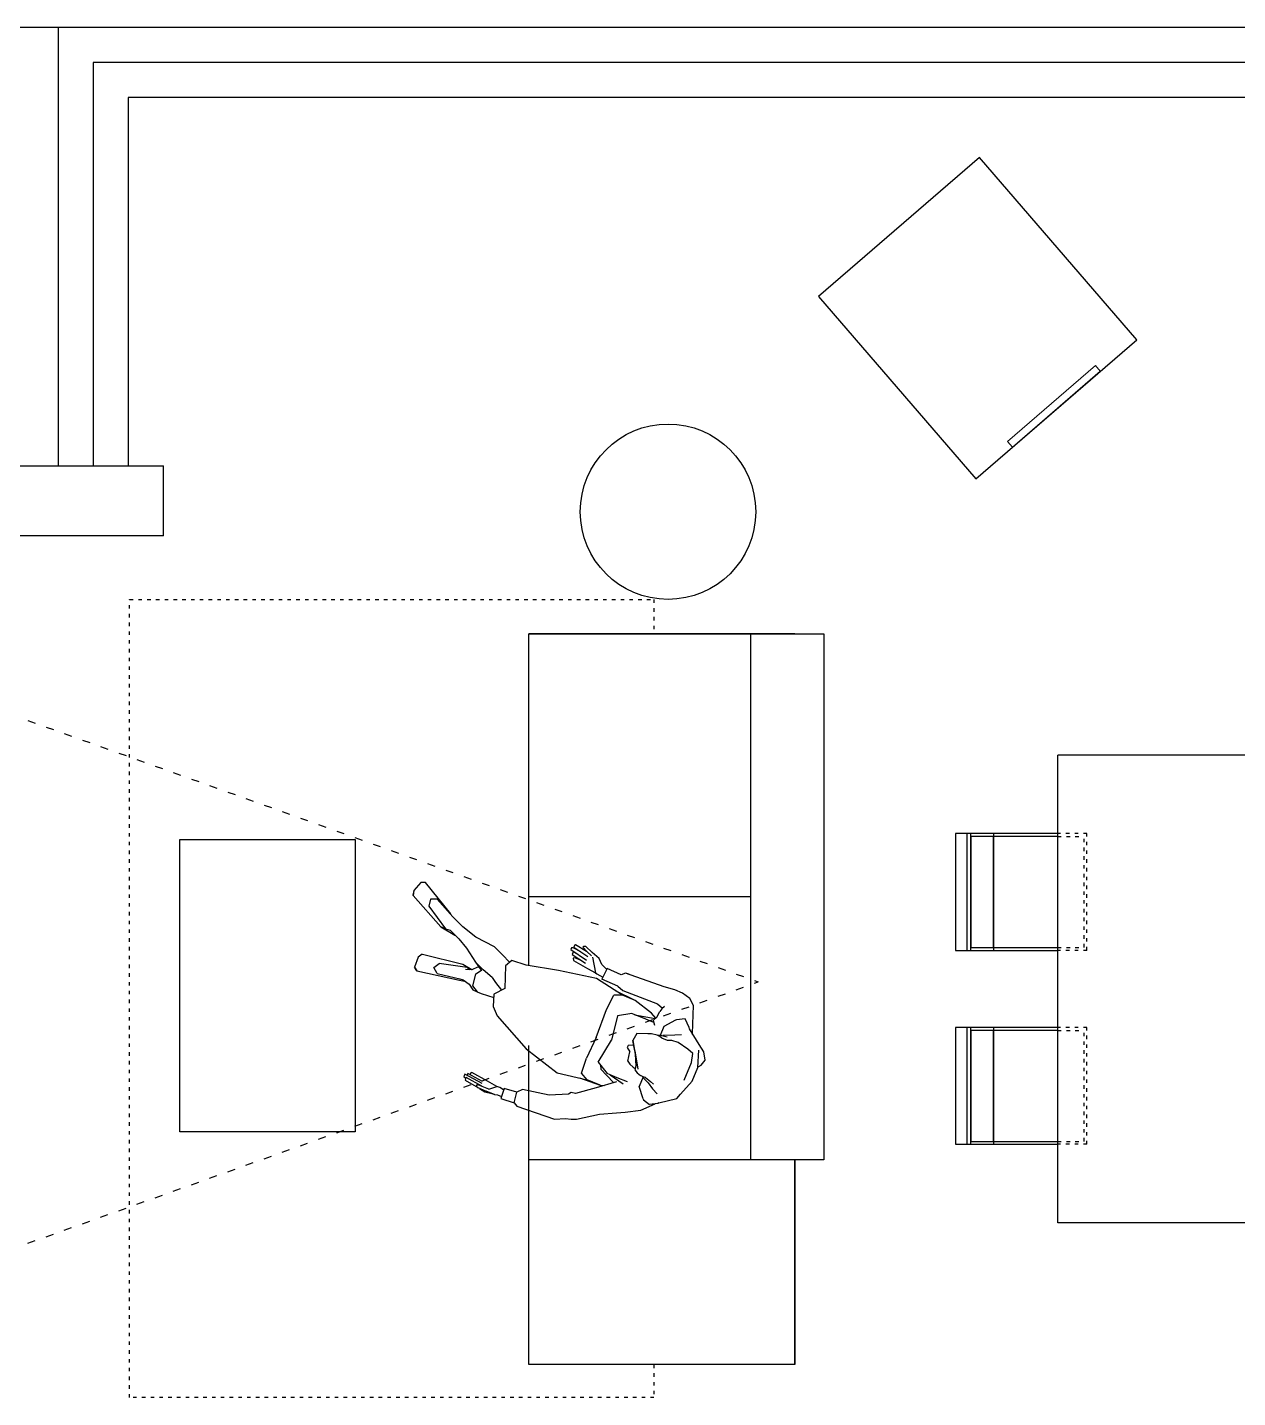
# Model space of a CAD drawing. Header units: inches. Extents: x -50945 to 250244, y -404780 to 18493.
# Drawn here: x 156393 to 160534, y -23490 to -18801 of the extents above; entities that cross this region are included whole.
import ezdxf

# ---------------------------------------------------------------- set-up
doc = ezdxf.new("R2010")
doc.units = ezdxf.units.IN
doc.header["$MEASUREMENT"] = 0
doc.linetypes.add('ACAD_ISO03W100', pattern=[30, 12, -18])
doc.linetypes.add('iGo户型优化10', pattern=[30, 12, -18])
for name, color, linetype in [('IBS-003-建筑窗框', 3, 'Continuous'), ('IBS-182-原建筑非承重墙', 150, 'Continuous'), ('IBS-63-原建筑窗', 63, 'Continuous'), ('IFF-51-活动家具', 51, 'Continuous'), ('iGo户型优化', 7, 'Continuous')]:
    doc.layers.add(name, color=color, linetype=linetype)
doc.layers.add('天棚材质标注', color=2, linetype='Continuous', lineweight=5)

# ---------------------------------------------------------------- blocks, each defined once
blk = doc.blocks.new('fbgb')
at = {"color": 1}
for p, q in [((56815.7, -120316.9), (57116.2, -120057.4)), ((57132.9, -120076.7), (56832.4, -120336.3)), ((57116.2, -120057.4), (57132.9, -120076.7)), ((56832.4, -120336.3), (56815.7, -120316.9))]:
    blk.add_line(p, q, dxfattribs=at)
at = {"layer": 'IBS-003-建筑窗框', "color": 1, "ltscale": 10}
for p, q in [((59107.3, -118899.9), (53567.3, -118899.9)), ((53567.3, -118899.9), (53567.3, -120400.2)), ((58877.3, -119139.9), (53807.3, -119139.9)), ((53807.3, -119139.9), (53807.3, -120400.2))]:
    blk.add_line(p, q, dxfattribs=at)
at = {"layer": 'IBS-182-原建筑非承重墙', "color": 1}
for p, q in [((53567.3, -118899.9), (52557.3, -118899.9)), ((53417.3, -120400.2), (53927.3, -120400.2)), ((53927.3, -120640.2), (53927.3, -120400.2)), ((53927.3, -120640.2), (53417.3, -120640.2))]:
    blk.add_line(p, q, dxfattribs=at)
at = {"layer": 'IBS-63-原建筑窗', "color": 1}
for p, q in [((58997.3, -119019.9), (53687.3, -119019.9)), ((53687.3, -119019.9), (53687.3, -120400.2))]:
    blk.add_line(p, q, dxfattribs=at)
at = {"layer": 'IFF-51-活动家具', "color": 1}
for p, q in [((56719.1, -119345.1), (56168.8, -119820.5)), ((57257.8, -119968.8), (56719.1, -119345.1)), ((56168.8, -119820.5), (56707.5, -120444.2)), ((56707.5, -120444.2), (57257.8, -119968.8)), ((55177.3, -122110.7, 0), (55177.3, -120975.5, 0)), ((55177.3, -120975.5, 0), (56087.3, -120975.5, 0)), ((56087.3, -120975.5, 0), (55177.3, -120975.5, 0)), ((55937.3, -122775.5, 0), (55937.3, -120975.5, 0)), ((56087.3, -120975.5, 0), (56187.3, -120975.5, 0)), ((56187.3, -120975.5, 0), (56187.3, -122775.5, 0)), ((57787.3, -121390.2, 0), (56987.3, -121390.2, 0)), ((56987.3, -122990.2, 0), (56987.3, -121390.2)), ((56987.3, -121658.4, 0), (56637.3, -121658.4, 0)), ((56637.3, -121658.4, 0), (56637.3, -122058.4, 0)), ((56677.3, -121658.4, 0), (56637.3, -121658.4, 0)), ((56677.3, -122058.4, 0), (56677.3, -121658.4, 0)), ((56690.1, -122058.4, 0), (56690.1, -121658.4, 0)), ((56690.1, -121668.4, 0), (56690.1, -122048.4, 0)), ((56767.3, -121668.4, 0), (56690.1, -121668.4, 0)), ((56767.3, -121658.4, 0), (56767.3, -122058.4, 0)), ((56767.3, -121668.4, 0), (56767.3, -122048.4, 0)), ((56987.3, -121668.4, 0), (56767.3, -121668.4, 0)), ((56767.3, -122048.4, 0), (56767.3, -121668.4, 0)), ((53983.6, -121678.8), (54583.6, -121678.8)), ((53983.6, -122678.8), (53983.6, -121678.8)), ((54583.6, -121678.8), (54583.6, -122678.8)), ((55937.3, -121875.5, 0), (55177.3, -121875.5, 0)), ((56690.1, -122048.4, 0), (56767.3, -122048.4, 0)), ((56767.3, -122048.4, 0), (56987.3, -122048.4, 0)), ((56637.3, -122058.4, 0), (56987.3, -122058.4, 0)), ((56637.3, -122058.4, 0), (56677.3, -122058.4, 0)), ((56987.3, -122322, 0), (56637.3, -122322, 0)), ((56637.3, -122322, 0), (56637.3, -122722, 0)), ((56677.3, -122322, 0), (56637.3, -122322, 0)), ((56677.3, -122722, 0), (56677.3, -122322, 0)), ((56690.1, -122722, 0), (56690.1, -122322, 0)), ((56767.3, -122322, 0), (56767.3, -122722, 0)), ((56690.1, -122332, 0), (56690.1, -122712, 0)), ((56767.3, -122332, 0), (56690.1, -122332, 0)), ((56767.3, -122332, 0), (56767.3, -122712, 0)), ((56987.3, -122332, 0), (56767.3, -122332, 0)), ((56767.3, -122712, 0), (56767.3, -122332, 0)), ((55177.3, -123475.5, 0), (55177.3, -122384, 0)), ((54583.6, -122678.8), (53983.6, -122678.8)), ((56637.3, -122722, 0), (56987.3, -122722, 0)), ((56637.3, -122722, 0), (56677.3, -122722, 0)), ((56690.1, -122712, 0), (56767.3, -122712, 0)), ((56767.3, -122712, 0), (56987.3, -122712, 0)), ((56087.3, -122775.5, 0), (55177.3, -122775.5, 0)), ((56087.3, -123475.5, 0), (56087.3, -122775.5, 0)), ((56087.3, -122775.5, 0), (56087.3, -123475.5, 0)), ((56187.3, -122775.5, 0), (56087.3, -122775.5, 0)), ((57787.3, -122990.2, 0), (56987.3, -122990.2, 0)), ((56087.3, -123475.5, 0), (55177.3, -123475.5, 0)), ((56087.3, -123475.5, 0), (55832.3, -123475.5, 0))]:
    blk.add_line(p, q, dxfattribs=at)
at = {"layer": 'IFF-51-活动家具', "color": 1, "linetype": 'ACAD_ISO03W100'}
for p, q in [((53812, -123588.7), (53812, -120857.4)), ((53812, -120857.4), (55605.9, -120857.4)), ((55605.9, -120857.4), (55605.9, -120975.5)), ((57087.3, -121658.4, 0), (56987.3, -121658.4, 0)), ((56987.3, -121668.4, 0), (57077.3, -121668.4, 0)), ((57077.3, -122048.4, 0), (57077.3, -121668.4, 0)), ((57087.3, -122058.4, 0), (57087.3, -121658.4, 0)), ((56987.3, -122048.4, 0), (57077.3, -122048.4, 0)), ((57087.3, -122058.4, 0), (56987.3, -122058.4, 0)), ((57087.3, -122322, 0), (56987.3, -122322, 0)), ((57087.3, -122722, 0), (57087.3, -122322, 0)), ((56987.3, -122332, 0), (57077.3, -122332, 0)), ((57077.3, -122712, 0), (57077.3, -122332, 0)), ((56987.3, -122712, 0), (57077.3, -122712, 0)), ((57087.3, -122722, 0), (56987.3, -122722, 0)), ((55605.9, -123475.5), (55605.9, -123588.7)), ((55605.9, -123588.7), (53812, -123588.7))]:
    blk.add_line(p, q, dxfattribs=at)
at = {"layer": 'IFF-51-活动家具', "color": 1}
blk.add_circle((55653.9, -120557.2), 300, dxfattribs=at)
at = {"layer": 'iGo户型优化', "color": 1, "linetype": 'iGo户型优化10', "ltscale": 2.2}
for p in [(53029.1, -121116.2), (53029.1, -123216.2)]:
    blk.add_line(p, (55962.8, -122166.2), dxfattribs=at)
at = {"layer": 'iGo户型优化', "color": 1}
for p, q in [((54784.2, -121853, 0), (54780.3, -121869.8, 0)), ((54784.2, -121853, 0), (54781.6, -121870.4, 0)), ((54807.8, -121825.7, 0), (54784.2, -121853, 0)), ((54807.8, -121825.7, 0), (54784.2, -121853, 0)), ((54824.5, -121826.5, 0), (54807.8, -121825.7, 0)), ((54823.2, -121825.9, 0), (54807.8, -121825.7, 0)), ((54824.5, -121826.5, 0), (54823.2, -121825.9, 0)), ((54911.3, -121933.3, 0), (54824.5, -121826.5, 0)), ((54781.6, -121870.4, 0), (54780.3, -121869.8, 0)), ((54781.6, -121870.4, 0), (54876.1, -121977.4, 0)), ((54841.3, -121882.7, 0), (54836, -121906.8, 0)), ((54836, -121906.8, 0), (54893.2, -121984.5, 0)), ((54864.3, -121883, 0), (54841.3, -121882.7, 0)), ((54917.8, -121943.7, 0), (54864.3, -121883, 0)), ((54951.5, -121977.7, 0), (54917.8, -121943.7, 0)), ((54876.1, -121977.4, 0), (54924.2, -122006.5, 0)), ((54893.2, -121984.5, 0), (54876.1, -121977.4, 0)), ((54893.2, -121984.5, 0), (54908.3, -121989.1, 0)), ((54908.3, -121989.1, 0), (54937.8, -122018.3, 0)), ((54996.9, -122013.5, 0), (54951.5, -121977.7, 0)), ((54924.2, -122006.5, 0), (54926.8, -122007.6, 0)), ((54937.8, -122018.3, 0), (54964.4, -122050.9, 0)), ((55060.5, -122046, 0), (54996.9, -122013.5, 0)), ((55086.7, -122072.2, 0), (55060.5, -122046, 0)), ((55333.6, -122041.9, 0), (55331.5, -122047.2, 0)), ((55331.5, -122047.2, 0), (55379.7, -122079.5, 0)), ((55337.9, -122039, 0), (55333.6, -122041.9, 0)), ((55374.7, -122062, 0), (55337.9, -122039, 0)), ((55366.4, -122044.7, 0), (55362.1, -122047.5, 0)), ((55362.1, -122047.5, 0), (55376, -122062.5, 0)), ((55372.2, -122045.5, 0), (55366.4, -122044.7, 0)), ((55394.7, -122065.6, 0), (55372.2, -122045.5, 0)), ((54799.2, -122081.2, 0), (54786.4, -122116, 0)), ((54812.6, -122071.3, 0), (54799.2, -122081.2, 0)), ((54952.4, -122106.1, 0), (54813.9, -122071.9, 0)), ((54964.4, -122050.9, 0), (54995.3, -122099.2, 0)), ((55112.3, -122099.8, 0), (55086.7, -122072.2, 0)), ((55119.5, -122093.5, 0), (55098.4, -122111, 0)), ((55168.5, -122109.2, 0), (55119.5, -122093.5, 0)), ((55324, -122050.2, 0), (55321.8, -122055.5, 0)), ((55321.8, -122055.5, 0), (55374.8, -122091.3, 0)), ((55329, -122049.2, 0), (55324, -122050.2, 0)), ((55327.8, -122067.2, 0), (55325.6, -122072.5, 0)), ((55325.6, -122072.5, 0), (55371.8, -122102.4, 0)), ((55332, -122064.4, 0), (55327.8, -122067.2, 0)), ((55355.6, -122063.3, 0), (55329, -122049.2, 0)), ((55334.7, -122084, 0), (55329.7, -122085, 0)), ((55329.7, -122085, 0), (55330.9, -122093.2, 0)), ((55330.9, -122093.2, 0), (55378.2, -122120.5, 0)), ((55348.1, -122074.1, 0), (55332, -122064.4, 0)), ((55357.1, -122093.2, 0), (55334.7, -122084, 0)), ((55376, -122062.5, 0), (55391.7, -122076.7, 0)), ((55418.6, -122086.3, 0), (55394.7, -122065.6, 0)), ((55395.9, -122081.5, 0), (55406.1, -122135.1, 0)), ((55427, -122106.8, 0), (55418.6, -122086.3, 0)), ((54786.4, -122116, 0), (54794.9, -122128.8, 0)), ((54794.9, -122128.8, 0), (54786.4, -122116, 0)), ((54794.9, -122128.8, 0), (54940.9, -122159.9, 0)), ((54852.2, -122117, 0), (54870.4, -122103, 0)), ((54863.9, -122137.3, 0), (54852.2, -122117, 0)), ((54863.9, -122137.3, 0), (54941.2, -122155.4, 0)), ((54966.5, -122116.6, 0), (54870.4, -122103, 0)), ((54983.1, -122125, 0), (54952.4, -122106.1, 0)), ((54983.1, -122125, 0), (54960.6, -122123.4, 0)), ((54976.1, -122124.5, 0), (54966.5, -122116.6, 0)), ((55002.3, -122115.9, 0), (54983.1, -122125, 0)), ((54995.2, -122140, 0), (54984.7, -122179.8, 0)), ((54995.2, -122140, 0), (55017, -122125.1, 0)), ((54995.3, -122099.2, 0), (55015.2, -122126.3, 0)), ((55021.5, -122125.4, 0), (54995.3, -122099.2, 0)), ((55008.5, -122117, 0), (55002.3, -122115.9, 0)), ((55052.6, -122150.7, 0), (55021.5, -122125.4, 0)), ((55098.4, -122111, 0), (55095.6, -122188.5, 0)), ((55279.7, -122127.5, 0), (55168.5, -122109.2, 0)), ((55408.7, -122154.7, 0), (55279.7, -122127.5, 0)), ((55378.2, -122120.5, 0), (55406.1, -122135.1, 0)), ((55406.1, -122135.1, 0), (55410.8, -122138.6, 0)), ((55410.8, -122138.6, 0), (55430.8, -122150, 0)), ((55444.8, -122123.4, 0), (55427, -122106.8, 0)), ((55445.5, -122120.5, 0), (55428, -122156.5, 0)), ((55494.1, -122142.2, 0), (55445.5, -122120.5, 0)), ((55509, -122136.1, 0), (55494.1, -122142.2, 0)), ((55640.7, -122182.9, 0), (55509, -122136.1, 0)), ((55521.4, -122139.7, 0), (55509, -122136.1, 0)), ((54940.9, -122159.9, 0), (54957.8, -122163.8, 0)), ((54941.2, -122155.4, 0), (54953.6, -122159, 0)), ((54953.6, -122159, 0), (54973.8, -122173.5, 0)), ((54957.8, -122163.8, 0), (54959.6, -122163.1, 0)), ((54957.8, -122163.8, 0), (54959.6, -122163.1, 0)), ((54973.8, -122173.5, 0), (54986.2, -122193.8, 0)), ((54984.7, -122179.8, 0), (55001.2, -122200.3, 0)), ((55052.6, -122150.7, 0), (55064.1, -122167.8, 0)), ((55095.6, -122188.5, 0), (55058, -122208.4, 0)), ((55064.1, -122167.8, 0), (55084.5, -122194.4, 0)), ((55497.7, -122211.6, 0), (55408.7, -122154.7, 0)), ((55482.8, -122180.7, 0), (55428, -122156.5, 0)), ((55482.8, -122180.7, 0), (55499.8, -122195.5, 0)), ((55677.8, -122192.8, 0), (55640.7, -122182.9, 0)), ((54986.2, -122193.8, 0), (55001.2, -122200.3, 0)), ((55001.2, -122200.3, 0), (55014.9, -122205.8, 0)), ((55014.9, -122205.8, 0), (55057.5, -122219.6, 0)), ((55058, -122208.4, 0), (55055.9, -122250.7, 0)), ((55443.7, -122260.2, 0), (55468.4, -122211.8, 0)), ((55497.7, -122211.6, 0), (55468.4, -122211.8, 0)), ((55541.2, -122229.6, 0), (55474.4, -122197.3, 0)), ((55541.2, -122229.6, 0), (55497.7, -122211.6, 0)), ((55499.8, -122195.5, 0), (55618, -122241.4, 0)), ((55597.3, -122272.9, 0), (55541.2, -122229.6, 0)), ((55703.3, -122204.5, 0), (55677.8, -122192.8, 0)), ((55728.3, -122222.5, 0), (55703.3, -122204.5, 0)), ((55741.6, -122247.2, 0), (55728.3, -122222.5, 0)), ((55055.9, -122250.7, 0), (55069, -122282.4, 0)), ((55069, -122282.4, 0), (55169, -122394.7, 0)), ((55408.4, -122356.6, 0), (55443.7, -122260.2, 0)), ((55481, -122281.8, 0), (55460.2, -122365.7, 0)), ((55530.3, -122274.5, 0), (55481, -122281.8, 0)), ((55540.9, -122278.8, 0), (55530.3, -122274.5, 0)), ((55540.9, -122278.8, 0), (55609.5, -122291.8, 0)), ((55564.6, -122288.6, 0), (55540.9, -122278.8, 0)), ((55612.3, -122290.5, 0), (55597.3, -122272.9, 0)), ((55616.2, -122286.9, 0), (55626.5, -122267.5, 0)), ((55618, -122241.4, 0), (55635.1, -122256.1, 0)), ((55632.7, -122258.2, 0), (55626.5, -122267.5, 0)), ((55642.1, -122249.9, 0), (55632.7, -122258.2, 0)), ((55737.2, -122342.5, 0), (55741.6, -122247.2, 0)), ((55605.4, -122305.5, 0), (55564.6, -122288.6, 0)), ((55616.2, -122286.9, 0), (55603.6, -122298.6, 0)), ((55603.6, -122298.6, 0), (55607.9, -122314.3, 0)), ((55640.1, -122318.4, 0), (55627.4, -122349.1, 0)), ((55679.5, -122297.7, 0), (55640.1, -122318.4, 0)), ((55683.3, -122296.1, 0), (55679.5, -122297.7, 0)), ((55712.4, -122292.8, 0), (55683.3, -122296.1, 0)), ((55726.6, -122321.8, 0), (55712.4, -122292.8, 0)), ((55727.6, -122326.8, 0), (55726.6, -122321.8, 0)), ((55760.8, -122380.7, 0), (55727.6, -122326.8, 0)), ((55408.4, -122356.6, 0), (55374.5, -122427.4, 0)), ((55415.1, -122441.1, 0), (55460.2, -122365.7, 0)), ((55546.7, -122342.9, 0), (55533.7, -122366.8, 0)), ((55540.7, -122402.1, 0), (55533.7, -122366.8, 0)), ((55533.7, -122366.8, 0), (55542.1, -122413.5, 0)), ((55585.1, -122343.4, 0), (55546.7, -122342.9, 0)), ((55597.2, -122343.8, 0), (55585.1, -122343.4, 0)), ((55616.7, -122348.8, 0), (55597.2, -122343.8, 0)), ((55628.9, -122349.2, 0), (55616.7, -122348.8, 0)), ((55626, -122352.6, 0), (55616.7, -122348.8, 0)), ((55632.8, -122358.5, 0), (55626, -122352.6, 0)), ((55632.9, -122350.8, 0), (55628.9, -122349.2, 0)), ((55652.5, -122366.7, 0), (55632.8, -122358.5, 0)), ((55651.1, -122355.3, 0), (55632.9, -122350.8, 0)), ((55676.8, -122349, 0), (55636.6, -122349.3, 0)), ((55666.5, -122366.3, 0), (55652.5, -122366.7, 0)), ((55688.2, -122373.7, 0), (55666.5, -122366.3, 0)), ((55700.4, -122347.9, 0), (55676.8, -122349, 0)), ((55721.7, -122396.9, 0), (55688.2, -122373.7, 0)), ((55736.2, -122345.1, 0), (55737.2, -122342.5, 0)), ((55169, -122394.7, 0), (55275.2, -122477.2, 0)), ((55517.6, -122383.3, 0), (55514.4, -122391.2, 0)), ((55514.4, -122391.2, 0), (55523.7, -122405.9, 0)), ((55517, -122437, 0), (55523.7, -122405.9, 0)), ((55533.5, -122382.2, 0), (55517.6, -122383.3, 0)), ((55535.2, -122378.2, 0), (55533.5, -122382.2, 0)), ((55535.2, -122378.2, 0), (55533.5, -122382.2, 0)), ((55540.7, -122402.1, 0), (55550.3, -122464.7, 0)), ((55540.7, -122402.1, 0), (55542.1, -122413.5, 0)), ((55542.1, -122413.5, 0), (55543.8, -122454.3, 0)), ((55738.8, -122411.6, 0), (55721.7, -122396.9, 0)), ((55733.9, -122442, 0), (55738.8, -122411.6, 0)), ((55756.2, -122458.9, 0), (55759, -122400, 0)), ((55776.7, -122405.7, 0), (55760.8, -122380.7, 0)), ((55780.6, -122433.6, 0), (55776.7, -122405.7, 0)), ((55357.7, -122479, 0), (55374.5, -122427.4, 0)), ((55415.1, -122441.1, 0), (55445.3, -122479.8, 0)), ((55423.4, -122450.7, 0), (55423.8, -122464.7, 0)), ((55423.8, -122464.7, 0), (55443.1, -122485.1, 0)), ((55517, -122437, 0), (55523.5, -122447.4, 0)), ((55523.5, -122447.4, 0), (55534.5, -122458.1, 0)), ((55534.5, -122458.1, 0), (55541.5, -122462.1, 0)), ((55543.8, -122454.3, 0), (55540.2, -122466.7, 0)), ((55540.2, -122466.7, 0), (55548, -122477.6, 0)), ((55708.8, -122502.6, 0), (55733.9, -122442, 0)), ((55736.6, -122506.3, 0), (55756.2, -122458.9, 0)), ((55757.3, -122456.3, 0), (55767.1, -122451.1, 0)), ((55767.1, -122451.1, 0), (55780.6, -122433.6, 0)), ((54956.5, -122487.1, 0), (54954.9, -122491.1, 0)), ((54954.9, -122491.1, 0), (54962.2, -122495.7, 0)), ((54958.7, -122481.9, 0), (54956.5, -122487.1, 0)), ((55017.8, -122514.1, 0), (54958.7, -122481.9, 0)), ((54961.1, -122498.3, 0), (54959.5, -122502.3, 0)), ((54959.5, -122502.3, 0), (54998.1, -122524.4, 0)), ((54963.3, -122493, 0), (54961.1, -122498.3, 0)), ((55017.2, -122523.1, 0), (54963.3, -122493, 0)), ((54966.6, -122485.1, 0), (54966, -122486.5, 0)), ((54968.8, -122479.9, 0), (54966.6, -122485.1, 0)), ((55019.2, -122506.9, 0), (54968.8, -122479.9, 0)), ((54978.8, -122477.9, 0), (54976.7, -122483.2, 0)), ((54982.6, -122476.3, 0), (54978.8, -122477.9, 0)), ((55036.5, -122506.4, 0), (54982.6, -122476.3, 0)), ((55067.7, -122523.9, 0), (55036.5, -122506.4, 0)), ((55275.2, -122477.2, 0), (55377.8, -122501.2, 0)), ((55351.2, -122494.8, 0), (55421.3, -122519.2, 0)), ((55377.8, -122501.2, 0), (55357.7, -122479, 0)), ((55421.3, -122519.2, 0), (55377.8, -122501.2, 0)), ((55477.7, -122508.5, 0), (55407.9, -122529.1, 0)), ((55443.1, -122485.1, 0), (55468, -122511.4, 0)), ((55455.8, -122484.2, 0), (55445.3, -122479.8, 0)), ((55455.8, -122484.2, 0), (55500.2, -122514.9, 0)), ((55479.5, -122494, 0), (55455.8, -122484.2, 0)), ((55515.1, -122508.7, 0), (55479.5, -122494, 0)), ((55548, -122477.6, 0), (55559.5, -122487, 0)), ((55568.7, -122490.8, 0), (55555.1, -122523.7, 0)), ((55568.7, -122490.8, 0), (55559.5, -122487, 0)), ((55577.2, -122492.8, 0), (55568.7, -122490.8, 0)), ((55568.7, -122490.8, 0), (55571.8, -122498.3, 0)), ((55571.8, -122498.3, 0), (55586.2, -122511.9, 0)), ((55577.2, -122492.8, 0), (55594.2, -122507.5, 0)), ((55586.2, -122511.9, 0), (55601, -122532, 0)), ((55604.4, -122516.4, 0), (55594.2, -122507.5, 0)), ((55696.9, -122550, 0), (55736.6, -122506.3, 0)), ((55000.9, -122517.8, 0), (54997.4, -122522.6, 0)), ((54997.4, -122522.6, 0), (55002.9, -122527.9, 0)), ((55018.5, -122523.6, 0), (55000.9, -122517.8, 0)), ((55002.9, -122527.9, 0), (55031.8, -122539.9, 0)), ((55009.4, -122530.6, 0), (55027.5, -122542.8, 0)), ((55040.9, -122532.9, 0), (55018.5, -122523.6, 0)), ((55027.5, -122542.8, 0), (55051.6, -122548.1, 0)), ((55060.8, -122551.9, 0), (55031.8, -122539.9, 0)), ((55033.1, -122540.5, 0), (55060.8, -122551.9, 0)), ((55040.9, -122532.9, 0), (55067.7, -122523.9, 0)), ((55060.8, -122551.9, 0), (55071.1, -122553.1, 0)), ((55078.8, -122527, 0), (55067.7, -122523.9, 0)), ((55071.1, -122553.1, 0), (55084.2, -122558.5, 0)), ((55091.6, -122535.6, 0), (55078.8, -122527, 0)), ((55084.2, -122558.5, 0), (55081.8, -122565.7, 0)), ((55093.2, -122530.7, 0), (55084.2, -122558.5, 0)), ((55136.8, -122543.3, 0), (55093.2, -122530.7, 0)), ((55127.9, -122579.7, 0), (55136.8, -122543.3, 0)), ((55156, -122534.3, 0), (55136.8, -122543.3, 0)), ((55246.8, -122553.4, 0), (55156, -122534.3, 0)), ((55313, -122549.9, 0), (55246.8, -122553.4, 0)), ((55322.8, -122544.7, 0), (55313, -122549.9, 0)), ((55337.1, -122547.6, 0), (55322.8, -122544.7, 0)), ((55407.9, -122529.1, 0), (55337.1, -122547.6, 0)), ((55421.3, -122519.2, 0), (55435.1, -122521.1, 0)), ((55568.4, -122566.2, 0), (55555.1, -122523.7, 0)), ((55601, -122532, 0), (55617, -122549.3, 0)), ((55684.5, -122565, 0), (55696.9, -122550, 0)), ((55081.8, -122565.7, 0), (55127.9, -122579.7, 0)), ((55127.9, -122579.7, 0), (55137, -122591.2, 0)), ((55137, -122591.2, 0), (55265.5, -122636.1, 0)), ((55507.3, -122612.4, 0), (55560.5, -122605.2, 0)), ((55560.5, -122605.2, 0), (55609.8, -122583.3, 0)), ((55568.4, -122566.2, 0), (55569.9, -122569.9, 0)), ((55569.9, -122569.9, 0), (55590.1, -122585.2, 0)), ((55618.7, -122582.4, 0), (55590.1, -122585.2, 0)), ((55623, -122579.6, 0), (55618.7, -122582.4, 0)), ((55623, -122579.6, 0), (55684.5, -122565, 0)), ((55265.5, -122636.1, 0), (55302.9, -122633.7, 0)), ((55302.9, -122633.7, 0), (55322.9, -122635.9, 0)), ((55322.9, -122635.9, 0), (55340.8, -122635.4, 0)), ((55340.8, -122635.4, 0), (55419.1, -122619.3, 0)), ((55419.1, -122619.3, 0), (55477.4, -122614.5, 0)), ((55477.4, -122614.5, 0), (55507.3, -122612.4, 0))]:
    blk.add_line(p, q, dxfattribs=at)
blk = doc.blocks.new('gjmhjm')
at = {"layer": 'IBS-003-建筑窗框', "color": 3, "ltscale": 10}
for p, q in [((129878, -120408.4), (124338, -120408.4)), ((124338, -120408.4), (124338, -121908.7)), ((129648, -120648.4), (124578, -120648.4)), ((124578, -120648.4), (124578, -121908.7))]:
    blk.add_line(p, q, dxfattribs=at)
at = {"layer": 'IBS-182-原建筑非承重墙', "color": 3}
for p, q in [((124338, -120408.4), (123328, -120408.4)), ((124188, -121908.7), (124698, -121908.7)), ((124698, -122148.7), (124698, -121908.7)), ((124698, -122148.7), (124188, -122148.7))]:
    blk.add_line(p, q, dxfattribs=at)
at = {"layer": 'IBS-63-原建筑窗', "color": 3}
for p, q in [((129768, -120528.4), (124458, -120528.4)), ((124458, -120528.4), (124458, -121908.7))]:
    blk.add_line(p, q, dxfattribs=at)

msp = doc.modelspace()

# ---------------------------------------------------------------- block references
at = {"layer": '天棚材质标注', "color": 1}
msp.add_blockref('fbgb', (102930.96, 100098.81), dxfattribs=at)
at = {"layer": '天棚材质标注', "color": 6}
msp.add_blockref('gjmhjm', (32160.25, 101607.31), dxfattribs=at)

doc.saveas('drawing.dxf')
